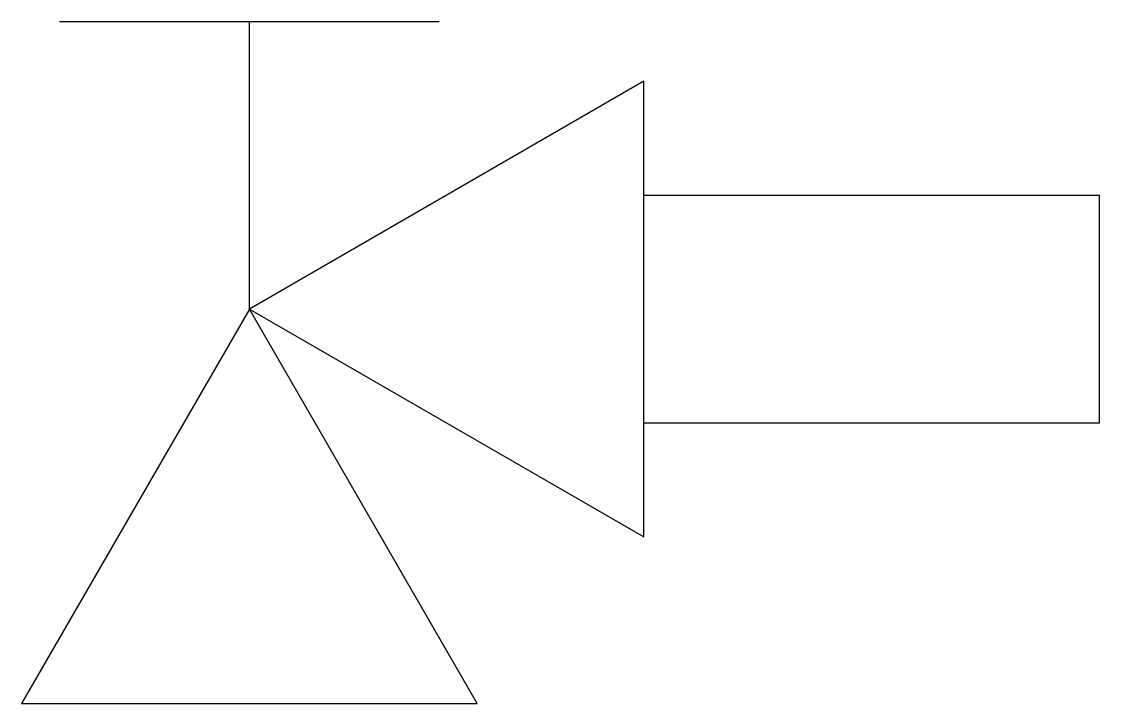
# Model space of a CAD drawing. Header units: millimetres. Extents: x -10130.087 to -10129.732, y 48.547 to 48.771.
import ezdxf

# ---------------------------------------------------------------- set-up
doc = ezdxf.new("R2010")
doc.units = ezdxf.units.MM
doc.header["$LTSCALE"] = 10
doc.layers.add('Tub_Válvulas', color=2, linetype='Continuous')

msp = doc.modelspace()

# ---------------------------------------------------------------- linework, layer by layer
at = {"layer": 'Tub_Válvulas'}
for p, q in [((-10130.0743, 48.77147), (-10129.9493, 48.77147)), ((-10130.0118, 48.67678), (-10130.0118, 48.77147)), ((-10129.8819, 48.60178), (-10129.8819, 48.75178)), ((-10129.8819, 48.71428), (-10129.7319, 48.71428)), ((-10129.7319, 48.63928), (-10129.7319, 48.71428)), ((-10129.8819, 48.63928), (-10129.7319, 48.63928)), ((-10130.0868, 48.54687), (-10129.9368, 48.54687))]:
    msp.add_line(p, q, dxfattribs=at)
for points in [[(-10129.8819, 48.60178), (-10129.8819, 48.75178), (-10130.0118, 48.67678)], [(-10130.0868, 48.54687), (-10129.9368, 48.54687), (-10130.0118, 48.67678)]]:
    msp.add_lwpolyline(points, close=True, dxfattribs=at)

doc.saveas('drawing.dxf')
